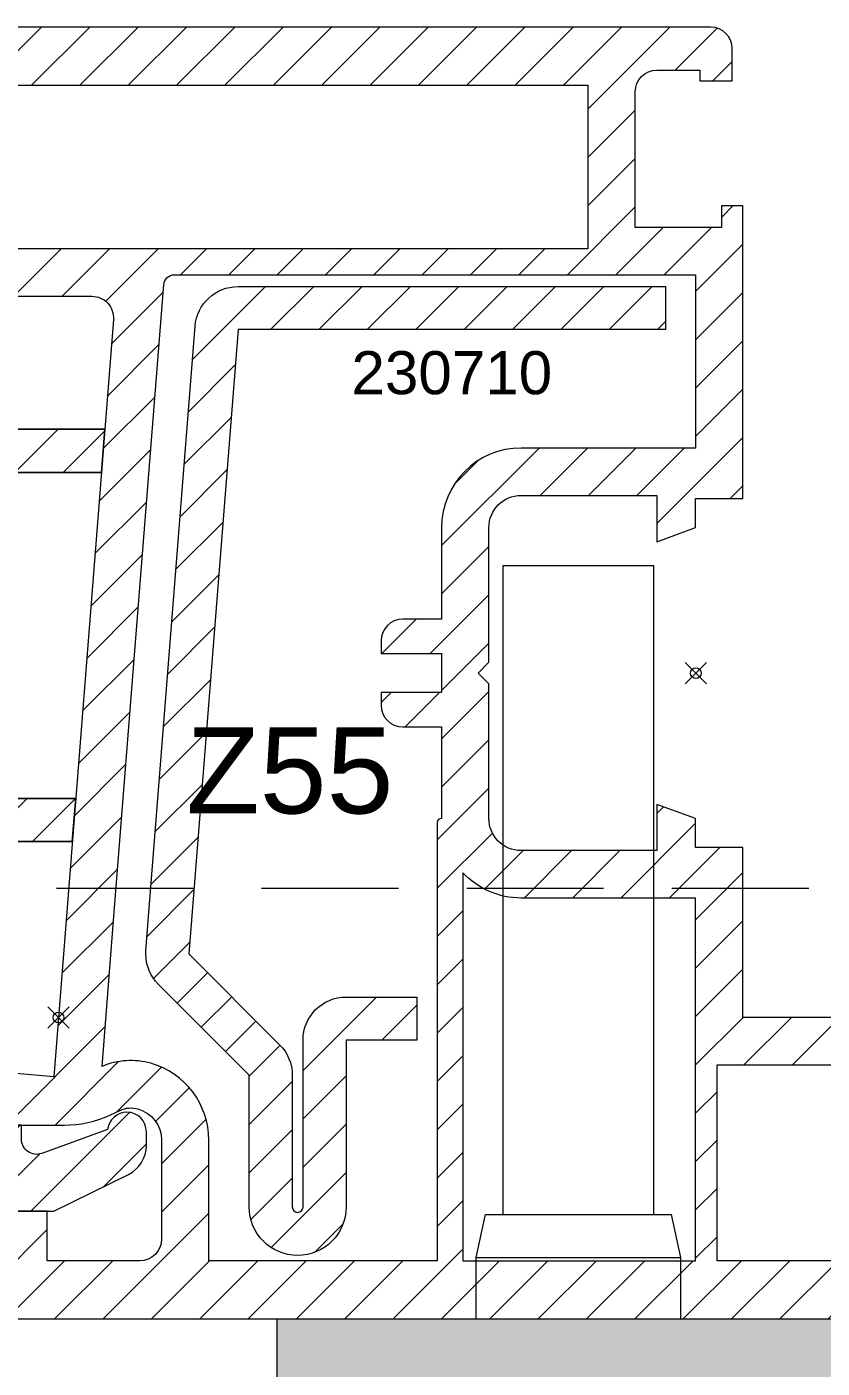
# Model space of a CAD drawing. Header units: millimetres. Extents: x -20000 to 230000, y -17405 to 25402.
# Drawn here: x 75277.7 to 75314.7, y -5974.4 to -5912.1 of the extents above; entities that cross this region are included whole.
import ezdxf

# ---------------------------------------------------------------- set-up
doc = ezdxf.new("R2010")
doc.units = ezdxf.units.MM
doc.header["$PDMODE"] = 35
doc.header["$PDSIZE"] = 0.5
doc.linetypes.add('CACHE', pattern=[9.524999999999999, 6.35, -3.175])
doc.layers.get('0').update_dxf_attribs({"lineweight": 13})
doc.layers.get('Defpoints').update_dxf_attribs({"true_color": 0xc2a584})
doc.layers.add('0 - Invisible', color=43, linetype='Continuous', lineweight=0, plot=False)
for name, color, linetype, lineweight in [('1 - Acier', 160, 'Continuous', 13), ('1 - INTERROMPU', 253, 'CACHE', 13), ('1 - Joint', 7, 'Continuous', 13), ('1 - PVC', 7, 'Continuous', 13)]:
    doc.layers.add(name, color=color, linetype=linetype, lineweight=lineweight)
doc.layers.add('1 - Cache', color=7, linetype='Continuous', lineweight=0, true_color=0xffffff)
doc.styles.get("Standard").update_dxf_attribs({"font": 'ARIALUNI.TTF'})
doc.styles.add('Texte Poralu', font='tahomabd.ttf')
doc.dimstyles.new('30 - 1000', dxfattribs={"dimtxt": 10, "dimasz": 10, "dimexe": 5, "dimexo": 2.5, "dimgap": 5, "dimtad": 1, "dimdec": 1, "dimtxsty": 'Texte Poralu', "dimcen": 5, "dimazin": 0, "dimtfac": 1, "dimtdec": 1, "dimtmove": 0, "dimatfit": 3, "dimfxl": 1, "dimarcsym": 0})
pattern_1 = [(45, (-2912.384163688289, -784.688370395525), (-0.561266007566822, 0.5612660075668221), []), (135, (-2912.384163688289, -784.688370395525), (-0.5612660075668221, -0.561266007566822), [])]

# ---------------------------------------------------------------- blocks, each defined once
blk = doc.blocks.new('Rehau - Support calle de vitrage')
at = {"layer": '1 - PVC'}
h = blk.add_hatch(dxfattribs=at)
h.set_pattern_fill('ANSI31', color=256, scale=0.5, angle=180, style=0)
h.set_pattern_definition([(225, (-99742.68553585748, -319414.7135029583), (1.122532015133644, -1.122532015133644), [])])
h.paths.add_polyline_path([(7.570718391056289, 4.053241334130234), (7.570718391056289, 0.5969900599761786), (9.570718391056289, 0.7547003403619783), (9.570718391056289, 4.053241334130234), (11.58560638480412, 4.053241334130234), (11.58560638480412, 6.053241334130234), (-11.58560638480412, 6.053241334130234), (-11.58560638480412, 4.053241334130234), (-9.570718391056289, 4.053241334130234), (-9.570718391056289, -0.7547003404738462), (-7.570718391056289, -0.5969900600880464), (-7.570718391056289, 4.053241334130234)])
for p, q in [((-11.58560638480412, 4.053241334130234), (-11.58560638480412, 6.053241334130234)), ((-11.58560638480412, 6.053241334130234), (11.58560638480412, 6.053241334130234)), ((11.58560638480412, 6.053241334130234), (11.58560638480412, 4.053241334130234)), ((-9.570718391056289, 4.053241334130234), (-11.58560638480412, 4.053241334130234)), ((-9.570718391056289, -0.7547003404738462), (-9.570718391056289, 4.053241334130234)), ((7.570718391056289, 4.053241334130234), (-7.570718391056289, 4.053241334130234)), ((-7.570718391056289, 4.053241334130234), (-7.570718391056289, -0.5969900600880464)), ((7.570718391056289, 0.5969900599761786), (7.570718391056289, 4.053241334130234)), ((11.58560638480412, 4.053241334130234), (9.570718391056289, 4.053241334130234)), ((9.570718391056289, 4.053241334130234), (9.570718391056289, 0.7547003403619783)), ((9.570718391056289, 0.7547003403619783), (7.570718391056289, 0.5969900599761786)), ((-7.570718391056289, -0.5969900600880464), (-9.570718391056289, -0.7547003404738462))]:
    blk.add_line(p, q, dxfattribs=at)
blk.add_lwpolyline([(-11.58560638480412, 6.053241334130234), (-11.58560638480412, 4.053241334130234), (-9.570718391056289, 4.053241334130234), (-9.570718391056289, -0.7547003404738462), (-7.570718391056289, -0.5969900600880464), (-7.570718391056289, 4.053241334130234), (7.570718391056289, 4.053241334130234), (7.570718391056289, 0.5969900599761786), (9.570718391056289, 0.7547003403619783), (9.570718391056289, 4.053241334130234), (11.58560638480412, 4.053241334130234), (11.58560638480412, 6.053241334130234)], close=True, dxfattribs=at)
blk = doc.blocks.new('Rehau - Doucine 16.5x18')
at = {"layer": '1 - Joint', "linetype": 'ByBlock'}
h = blk.add_hatch(dxfattribs=at)
h.set_pattern_fill('ANSI37', color=256, scale=0.25, style=0)
h.set_pattern_definition(pattern_1)
h.paths.add_polyline_path([(-8.50000000000091, 15.5), (-8.50000000000091, 18), (-12.97440279778539, 19.47977011835519, 0.08001909372935286), (-13.10000000000036, 19.5, 0.4142135623730951), (-13.50000000000091, 19.09999999999991, 0.2487699381560555), (-13.32437368451883, 18.76885584755973)])
h = blk.add_hatch(dxfattribs=at)
h.set_pattern_fill('ANSI37', color=256, scale=0.25, style=0)
h.set_pattern_definition(pattern_1)
h.paths.add_polyline_path([(-8.50000000000091, 9.5), (-8.50000000000091, 11), (-12.01064041157342, 13.85695043761029, 0.6317989102153458), (-12.50000000000045, 13.62426406871191, 0.1989123673792611), (-12.41213203435655, 13.41213203435609)])
at = {"layer": '1 - PVC', "linetype": 'ByBlock'}
h = blk.add_hatch(dxfattribs=at)
h.set_pattern_fill('ANSI31', color=256, scale=0.5, style=0)
h.set_pattern_definition([(45, (-2912.384163688289, -784.688370395525), (-1.122532015133644, 1.122532015133644), [])])
h.paths.add_polyline_path([(-3.000000000000455, 7, -0.4142135623732283), (-2.5, 6.5), (-2.499999999999545, 0), (0, 0), (-4.547473508864641e-13, -1.500000000000114), (0.6561773323446687, -1.5, -0.5205670505521569), (1.313962166894271, -2.439414100327667), (0.1999999999989086, -5.5, 0.3811307581006518), (-0.6000000000003638, -6.397056274847273, 0.4142135623735745), (0.3029437251507261, -7.300000000000068), (0.9421511476994056, -7.300000000000068, 0.2852788825171162), (2.286756852013241, -6.464857503474832), (3.999999999999091, -2.999999999999773), (3.999999999999091, 0.3499546541038399), (8, 1.13686837721616e-13), (7.999999999999545, 5, 0.3799006046681088), (3.591390912251427, 9.964902495408069, -0.2727363566404614), (-2.87014754928623, 14.88797941848509, 0.3048489699458664), (-7.5, 18), (-8.50000000000091, 18), (-8.50000000000091, 15.5), (-8.50000000000091, 11), (-8.50000000000091, 9.5), (-8.50000000000091, 9, 0.4142135623729952), (-6.499999999999545, 7)])
h.paths.add_polyline_path([(-6.700000000000273, 8.800000000000068), (-6.700000000000273, 16.09838667696624, -0.2370242116949347), (-4.536894431543715, 14.20830682783026, 0.1067883269849329), (-2.200000000000273, 10.79224976384876), (-2.200000000000273, 8.800000000000182)], flags=16)
h.paths.add_polyline_path([(-0.7000000000002728, 9.625789604116108, 0.1117876743847759), (3.378490183840768, 8.177537597061132, -0.3799006046680456), (6.199999999999818, 5), (6.199999999999818, 1.800000000000182), (-0.7000000000002728, 1.800000000000296), (-0.7000000000007276, 4, 1), (-0.7000000000007276, 4.999999999999545)], flags=16)
at = {"layer": '1 - Joint', "linetype": 'ByBlock'}
for points in [[(-8.50000000000091, 18), (-12.97440279778539, 19.47977011835519, 0.08001909372935286), (-13.10000000000036, 19.5, 0.414213562373095), (-13.50000000000091, 19.09999999999991, 0.2487699381560556), (-13.32437368451883, 18.76885584755973), (-8.50000000000091, 15.5)], [(-8.50000000000091, 11), (-12.01064041157315, 13.85695043761007, 0.1724541519307298), (-12.20000000000027, 13.92426406871164, 0.414213562373095), (-12.50000000000045, 13.62426406871191, 0.1989123673792611), (-12.41213203435655, 13.41213203435609), (-8.50000000000091, 9.5)]]:
    blk.add_lwpolyline(points, format="xyb", dxfattribs=at)
at = {"layer": '1 - PVC', "linetype": 'ByBlock'}
for points in [[(0.3029437251516356, -7.29999999999859, -0.414213562373095), (-0.6000000000003638, -6.397056274847273, -0.3811307581005232), (0.1999999999989086, -5.5), (1.313962166894271, -2.439414100327667, 0.5205670505517884), (0.6561773323446687, -1.5), (0, -1.5), (0, 0), (-2.5, 0), (-2.500000000000455, 6.5, 0.414213562373095), (-3.000000000000455, 7), (-6.499999999999545, 6.999999999998863, -0.414213562373095), (-8.50000000000091, 9), (-8.50000000000091, 9.5), (-8.50000000000091, 11), (-8.50000000000091, 15.5), (-8.50000000000091, 18), (-7.5, 18.00000000000034, -0.3048489699458998), (-2.87014754928623, 14.88797941848509, 0.2727363566404615), (3.591390912251882, 9.964902495407728, -0.3799006046680661), (7.999999999999545, 5), (7.999999999999545, 0), (3.999999999999091, 0.3499546541038399), (3.999999999999091, -3), (2.286756852014605, -6.464857503475287, -0.2852788825170653), (0.9421511476994056, -7.300000000000068)], [(-2.200000000001637, 10.79224976385001, -0.106788326984897), (-4.536894431543715, 14.20830682783026, 0.2370242116948932), (-6.700000000000273, 16.09838667696624), (-6.700000000000273, 8.800000000000182), (-2.200000000000273, 8.800000000000182)], [(3.378490183841222, 8.17753759706136, -0.3799006046680661), (6.199999999999818, 5), (6.199999999999818, 1.800000000000182), (-0.7000000000007276, 1.800000000000182), (-0.7000000000007276, 4, 0.9999999999999999), (-0.7000000000007276, 4.999999999999545), (-0.6999999999998181, 9.62578960411588, 0.1117876743847635)]]:
    blk.add_lwpolyline(points, format="xyb", close=True, dxfattribs=at)
blk = doc.blocks.new('*U413')
at = {"layer": '0 - Invisible'}
blk.add_point((-5.000000000000512, 520.2174589245232), dxfattribs=at)
at = {"xscale": -1, "rotation": 180}
for name, p in [('Rehau - Doucine 16.5x18', (-5.194732297750255e-13, 517.0000481360183)), ('Rehau - Support calle de vitrage', (-22.75000000000143, 521.614414220662))]:
    blk.add_blockref(name, p, dxfattribs=at)
blk = doc.blocks.new('Rehau - Renfort 230710')
at = {"layer": '1 - Acier'}
h = blk.add_hatch(dxfattribs=at)
h.set_pattern_fill('ANSI31', color=256, scale=0.5, style=0)
h.set_pattern_definition([(45, (0, 0), (-1.122532015133644, 1.122532015133644), [])])
h.paths.add_polyline_path([(13.32000033283475, -0.957883839131682), (17.53421389520918, -5.172097401504288, 0.198912367379658), (18.94842745758251, -5.757883839131409), (25.07000033283657, -5.757883839131409, -0.4142135623730951), (25.32000033283657, -6.007883839131409, -0.4142135623730951), (25.07000033283657, -6.257883839131409), (17.32000033283657, -6.257883839131409, 0.4142135623730951), (15.32000033283657, -8.25788383913141), (15.32000033283657, -11.54213030334813), (17.32000033283657, -11.54213030334813), (17.32000033283657, -8.25788383913141), (25.07000033283657, -8.25788383913141, 0.4142135623730951), (27.32000033283657, -6.007883839131409, 0.4142135623730951), (25.07000033283657, -3.757883839131409), (18.94842745758251, -3.75788383913141), (14.73421389520809, 0.4563297232411969, 0.198912367379658), (13.32000033283475, 1.042116160868318, 0.0196374777712513), (13.16308214138007, 1.035950828335444), (-15.83691785862175, -1.246398669579321, 0.3913924554629739), (-17.67999966716525, -3.240233337045083), (-17.67999966716525, -23.09155236980678), (-15.67999966716525, -23.09155236980678), (-15.67999966716525, -3.240233337045083)])
blk.add_lwpolyline([(13.16308214138007, 1.035950828335444), (-15.83691785862175, -1.246398669579321, 0.391392455462974), (-17.67999966716525, -3.240233337045083), (-17.67999966716525, -23.09155236980678), (-15.67999966716525, -23.09155236980678), (-15.67999966716525, -3.240233337045083), (13.32000033283475, -0.9578838391316822), (17.53421389520918, -5.172097401504288, 0.198912367379658), (18.94842745758251, -5.757883839131409), (25.07000033283657, -5.757883839131409, -0.414213562373095), (25.32000033283657, -6.007883839131409, -0.414213562373095), (25.07000033283657, -6.257883839131409), (17.32000033283657, -6.257883839131409, 0.414213562373095), (15.32000033283657, -8.25788383913141), (15.32000033283657, -11.54213030334813), (17.32000033283657, -11.54213030334813), (17.32000033283657, -8.25788383913141), (25.07000033283657, -8.25788383913141, 0.414213562373095), (27.32000033283657, -6.007883839131409, 0.414213562373095), (25.07000033283657, -3.757883839131409), (18.94842745758251, -3.757883839131409), (14.73421389520809, 0.4563297232411969, 0.198912367379658), (13.32000033283475, 1.042116160868318, 0.0196374777712513)], format="xyb", close=True, dxfattribs=at)
blk = doc.blocks.new('Rehau - Gamme Performance - Z55')
at = {"layer": '1 - PVC'}
h = blk.add_hatch(dxfattribs=at)
h.set_pattern_fill('ANSI31', color=256, scale=0.5, angle=90, style=0)
h.set_pattern_definition([(225, (0, 0), (-1.122532015133644, 1.122532015133644), [])])
edge = h.paths.add_edge_path(flags=16)
edge.add_line((-65.87251832466427, 51.19881142177838), (-65.47091301459295, 49.70000000000073))
edge.add_line((-65.47091301459295, 49.70000000000073), (-56, 49.70000000000073))
edge.add_line((-56, 49.70000000000073), (-56, 57.29999999999927))
edge.add_line((-56, 57.29999999999927), (-69.57885222706682, 57.29999999999928))
edge.add_line((-69.57885222706682, 57.29999999999928), (-70.677443916029, 53.19999999999892))
edge.add_line((-70.677443916029, 53.19999999999892), (-68.48051805564319, 53.19999999999892))
edge.add_arc((-68.48051805564319, 50.50000000000004), 2.69999999999888, 15.000000000040075, 90, ccw=False)
h.paths.add_polyline_path([(-27.20000000352593, 57.30000000000109), (-27.20000000352593, 49.70000000000073), (-55, 49.70000000000073), (-55, 57.30000000000109)], flags=16)
edge = h.paths.add_edge_path()
edge.add_line((-52.29999999999563, 5.000000000000004), (-54.5, 5.000000000000004))
edge.add_arc((-54.5, 4.500000000000004), 0.5, 90, 180)
edge.add_line((-55, 4.500000000000004), (-55, 1.000000000000004))
edge.add_arc((-54, 1.000000000000003), 1, 180, 270)
edge.add_line((-54, 3.306546357697854e-15), (-2, 1.224646799147351e-16))
edge.add_arc((-2, 2), 2, 270, 360)
edge.add_line((1.224646799147353e-16, 2), (8.572527594031472e-16, 14))
edge.add_line((8.572527594031472e-16, 14), (-3.005255888325336, 14))
edge.add_arc((-3.005255888324402, 13.80000000000172), 0.1999999999982798, 90.00000000026766, 165.00000000006)
edge.add_line((-3.198441053580608, 13.85176380902158), (-3.493185165250906, 12.75176380902121))
edge.add_arc((-3.299999999994521, 12.69999999999905), 0.1999999999990494, 164.9999999994347, 269.9999999996813)
edge.add_line((-3.299999999995634, 12.5), (-2.299999999995634, 12.5))
edge.add_arc((-2.299999999998362, 12.20000000000164), 0.2999999999983629, -5.210836206970271e-10, 89.99999999947892, ccw=False)
edge.add_line((-1.999999999999999, 12.19999999999891), (-1.999999999999999, 9.5))
edge.add_arc((-2.499999999999502, 9.499999999999503), 0.4999999999995028, -90.00000000005701, 5.701394911739044e-11, ccw=False)
edge.add_line((-2.5, 9), (-6.519481944349536, 9))
edge.add_arc((-6.519481944348197, 9.499999999998188), 0.4999999999981881, 194.9999999998352, 269.99999999984664, ccw=False)
edge.add_line((-7.002444857491354, 9.370590477448786), (-7.739777747883635, 12.12235428646818))
edge.add_arc((-7.449999999996928, 12.19999999999979), 0.3000000000002084, 90.0000000000307, 195.0000000001583, ccw=False)
edge.add_line((-7.449999999997089, 12.5), (-6.699999999997089, 12.5))
edge.add_arc((-6.699999999998201, 12.69999999999905), 0.1999999999990489, 270.0000000003186, 375.0000000005654)
edge.add_line((-6.506814834741816, 12.75176380902121), (-6.801558946412114, 13.85176380902158))
edge.add_arc((-6.994744111668309, 13.80000000000173), 0.1999999999982653, 14.99999999993691, 89.99999999973564)
edge.add_line((-6.994744111667386, 14), (-20.00000000352884, 14))
edge.add_line((-20.00000000352884, 14), (-20.00000000352884, 21.89999999999964))
edge.add_line((-20.00000000352884, 21.89999999999964), (-22.20000000352593, 21.89999999999964))
edge.add_line((-22.20000000352593, 21.89999999999964), (-22.20000000352593, 23.24485357832054))
edge.add_line((-22.20000000352593, 23.24485357832054), (-24.00000000352884, 23.89999999999964))
edge.add_line((-24.00000000352884, 23.89999999999964), (-24.00000000352884, 21.75))
edge.add_line((-24.00000000352884, 21.75), (-30.30000000352447, 21.75))
edge.add_arc((-30.30000000352447, 23.25), 1.5, 180, 270, ccw=False)
edge.add_line((-31.80000000352447, 23.25), (-31.80000000352447, 29.5))
edge.add_line((-31.80000000352447, 29.5), (-32.30000000352447, 30))
edge.add_line((-32.30000000352447, 30), (-31.80000000352447, 30.5))
edge.add_line((-31.80000000352447, 30.5), (-31.80000000352447, 36.75))
edge.add_arc((-30.30000000352447, 36.75), 1.5, 90, 180, ccw=False)
edge.add_line((-30.30000000352447, 38.25), (-24.00000000352884, 38.25))
edge.add_line((-24.00000000352884, 38.25), (-24.00000000352884, 36.10000000000036))
edge.add_line((-24.00000000352884, 36.10000000000036), (-22.20000000352593, 36.75514642167946))
edge.add_line((-22.20000000352593, 36.75514642167946), (-22.20000000352593, 38.10000000000036))
edge.add_line((-22.20000000352593, 38.10000000000036), (-20.00000000352884, 38.10000000000036))
edge.add_line((-20.00000000352884, 38.10000000000036), (-20.00000000352884, 51.70000000000073))
edge.add_line((-20.00000000352884, 51.70000000000073), (-21.00000000352884, 51.70000000000073))
edge.add_line((-21.00000000352884, 51.70000000000073), (-21.00000000352884, 50.70000000000073))
edge.add_line((-21.00000000352884, 50.70000000000073), (-25.00000000352884, 50.70000000000073))
edge.add_line((-25.00000000352884, 50.70000000000073), (-25.00000000352884, 57))
edge.add_arc((-24.00000000352884, 57), 1, 90, 180, ccw=False)
edge.add_line((-24.00000000352884, 58), (-22.00000000352884, 58))
edge.add_line((-22.00000000352884, 58), (-22.00000000352884, 57.5))
edge.add_line((-22.00000000352884, 57.5), (-20.50000000352884, 57.5))
edge.add_line((-20.50000000352884, 57.5), (-20.50000000352884, 59))
edge.add_arc((-21.50000000352884, 59), 1, 0, 90)
edge.add_line((-21.50000000352884, 60), (-30.00000000352884, 60))
edge.add_line((-30.00000000352884, 60), (-70.11598111865169, 60.00000000000001))
edge.add_arc((-70.1159811186501, 58.00000000000266), 1.999999999997343, 90.00000000004562, 165.0000000000639)
edge.add_line((-72.04783277122624, 58.51763809020486), (-75, 47.50000000000001))
edge.add_line((-75, 47.50000000000001), (-75, 46.00000000000001))
edge.add_line((-75, 46.00000000000001), (-71.99474411166739, 46.00000000000001))
edge.add_arc((-71.99474411166878, 46.19999999999825), 0.1999999999982407, 270.000000000399, 345.0000000006081)
edge.add_line((-71.80155894641211, 46.14823619098025), (-71.50681483474182, 47.24823619098243))
edge.add_arc((-71.69999999999817, 47.30000000000173), 0.1999999999982765, 345.0000000002252, 449.9999999996906)
edge.add_line((-71.69999999999709, 47.50000000000001), (-72.44999999999709, 47.50000000000001))
edge.add_arc((-72.44999999999695, 47.8000000000002), 0.3000000000001961, 164.9999999998384, 269.9999999999729, ccw=False)
edge.add_line((-72.73977774788364, 47.87764571353183), (-72.00244485749863, 50.62940952255122))
edge.add_arc((-71.5194819443508, 50.49999999999819), 0.5000000000036422, 89.9999999998551, 164.9999999999016, ccw=False)
edge.add_line((-71.51948194434954, 51.00000000000183), (-68.48051805564319, 51.00000000000001))
edge.add_arc((-68.48051805564357, 50.50000000000242), 0.4999999999975842, 14.99999999999801, 89.99999999995612, ccw=False)
edge.add_line((-67.99755514250137, 50.62940952255304), (-67.26022225210909, 47.87764571353183))
edge.add_arc((-67.5499999999955, 47.8), 0.2999999999999861, -90.00000000002439, 15.000000000212992, ccw=False)
edge.add_line((-67.54999999999563, 47.50000000000001), (-68.29999999999563, 47.50000000000001))
edge.add_arc((-68.2999999999979, 47.29999999999871), 0.200000000001296, 89.9999999993527, 194.9999999986473)
edge.add_line((-68.49318516525818, 47.24823619098243), (-68.19844105358061, 46.14823619098025))
edge.add_arc((-68.00525588832438, 46.19999999999768), 0.1999999999976693, 194.9999999992672, 269.9999999997273)
edge.add_line((-68.00525588832534, 46.00000000000001), (-65.5, 46.00000000000001))
edge.add_line((-65.5, 46.00000000000001), (-65.5, 47.50000000000001))
edge.add_line((-65.5, 47.50000000000001), (-50.22787593817338, 47.5))
edge.add_arc((-50.22787593817412, 46.50000000000196), 0.9999999999980389, -4.500000000040188, 89.99999999995771, ccw=False)
edge.add_line((-49.230958604443, 46.42154090427357), (-52, 11.23753400942223))
edge.add_line((-52, 11.23753400942224), (-55, 11.5))
edge.add_line((-55, 11.5), (-55, 9.000000000000004))
edge.add_line((-55, 9.000000000000004), (-51.50847331320983, 9.000000000000004))
edge.add_arc((-51.5084733132132, 14.00000000000103), 5.000000000001023, 270.0000000000385, 295.0000000000382)
edge.add_line((-49.39538200450625, 9.46846106481826), (-48.92550278250565, 9.687569344445368))
edge.add_arc((-48.41836086841914, 8.600000000007077), 1.199999999993857, 74.20892022657262, 115.0000000000137, ccw=False)
edge.add_arc((-48.5, 8.311321888265972), 1.499999999999998, 1.34718902700115e-11, 74.20892022657029, ccw=False)
edge.add_line((-47, 8.311321888266324), (-47, 3.70000000000073))
edge.add_arc((-48, 3.70000000000073), 1, -90, 0, ccw=False)
edge.add_line((-48, 2.700000000000731), (-52.29999999999563, 2.700000000000731))
edge.add_line((-52.29999999999563, 2.700000000000731), (-52.29999999999563, 5.000000000000004))
edge = h.paths.add_edge_path(flags=16)
edge.add_arc((-35.80000000352447, 28.5), 1, 180, 270)
edge.add_line((-35.80000000352447, 27.5), (-34.00000000352884, 27.5))
edge.add_line((-34.00000000352884, 27.5), (-34.00000000352884, 23.25))
edge.add_arc((-34.00000000352702, 23.05000000000109), 0.1999999999989086, 90.0000000005211, 180.0000000005211)
edge.add_line((-34.20000000352593, 23.04999999999928), (-34.20000000352593, 2.699999999998912))
edge.add_line((-34.20000000352593, 2.699999999998911), (-44.79999999999563, 2.699999999998911))
edge.add_line((-44.79999999999563, 2.699999999998911), (-44.79999999999563, 4.199999999998911))
edge.add_line((-44.79999999999563, 4.199999999998911), (-44.79999999999563, 5.800000000001094))
edge.add_line((-44.79999999999563, 5.800000000001094), (-44.79999999999563, 8.311321888266324))
edge.add_arc((-48.49999999999427, 8.311321888267054), 3.699999999998631, 359.9999999999887, 434.2089202265474)
edge.add_arc((-48.41836086841614, 8.599999999998895), 3.400000000002142, 74.20892022654432, 113.1443181339283)
edge.add_line((-49.75472569586418, 11.72636035158576), (-49.17440767002699, 19.10000000000037))
edge.add_line((-49.17440767002699, 19.10000000000037), (-46.89684091042, 48.03922954786503))
edge.add_arc((-46.39838224355474, 48.00000000000131), 0.4999999999986852, 90.00000000000807, 175.5000000000115, ccw=False)
edge.add_line((-46.39838224355481, 48.5), (-31.90000000353029, 48.5))
edge.add_line((-31.90000000353029, 48.5), (-22.20000000352593, 48.5))
edge.add_line((-22.20000000352593, 48.5), (-22.20000000352593, 40.44999999999891))
edge.add_line((-22.20000000352593, 40.44999999999891), (-30.30000000352447, 40.44999999999891))
edge.add_arc((-30.30000000352732, 36.74999999999739), 3.700000000001523, 89.99999999995588, 179.9999999999595)
edge.add_line((-34.00000000352884, 36.75), (-34.00000000352884, 32.5))
edge.add_line((-34.00000000352884, 32.5), (-35.80000000352447, 32.5))
edge.add_arc((-35.80000000352447, 31.5), 1, 90, 179.9999999999998)
edge.add_line((-36.80000000352447, 31.5), (-36.80000000352447, 30.89999999999964))
edge.add_line((-36.80000000352447, 30.89999999999964), (-34.00000000352884, 30.89999999999964))
edge.add_line((-34.00000000352884, 30.89999999999964), (-34.00000000352884, 29.10000000000037))
edge.add_line((-34.00000000352884, 29.10000000000037), (-36.80000000352447, 29.10000000000037))
edge.add_line((-36.80000000352447, 29.10000000000037), (-36.80000000352447, 28.5))
edge = h.paths.add_edge_path(flags=16)
edge.add_line((-22.20000000352593, 2.69999999999891), (-22.20000000352593, 19.54999999999927))
edge.add_line((-22.20000000352593, 19.54999999999927), (-30.30000000352447, 19.54999999999928))
edge.add_arc((-30.30000000352655, 23.2500000000047), 3.700000000005421, 223.1362588713335, 270.0000000000321, ccw=False)
edge.add_line((-33.00000000352884, 20.72017787186451), (-33.00000000352884, 2.699999999998912))
edge.add_line((-33.00000000352884, 2.699999999998911), (-22.20000000352593, 2.69999999999891))
h.paths.add_polyline_path([(-13, 11.79999999999927), (-13, 2.699999999998909), (-21.20000000352593, 2.69999999999891), (-21.20000000352593, 11.79999999999927)], flags=16)
edge = h.paths.add_edge_path(flags=16)
edge.add_arc((-6.519481944347775, 9.499999999998549), 2.699999999999276, 194.9999999999267, 269.99999999996265, ccw=False)
edge.add_line((-9.127481675328454, 8.801188578225265), (-9.931010774045717, 11.79999999999927))
edge.add_line((-9.931010774045717, 11.79999999999927), (-12, 11.79999999999927))
edge.add_line((-12, 11.79999999999927), (-12, 2.699999999998909))
edge.add_line((-12, 2.699999999998909), (-2.69999999999709, 2.699999999998909))
edge.add_line((-2.69999999999709, 2.699999999998909), (-2.699999999997089, 6.799999999999272))
edge.add_line((-2.699999999997089, 6.799999999999272), (-6.519481944349536, 6.799999999999272))
at = {"layer": '0 - Invisible'}
for p in [(-22.19000000000232, 29.99500000000262), (-51.78258921149632, 14)]:
    blk.add_point(p, dxfattribs=at)
at = {"layer": '1 - PVC', "linetype": 'ByBlock', "flags": 128}
for points in [[(-54, 3.306546357697854e-15), (-2, 1.224646799147353e-16, 0.414213562373095)], [(-6.994744111667386, 14), (-20.00000000352884, 14), (-20.00000000352884, 21.89999999999964), (-22.20000000352593, 21.89999999999964), (-22.20000000352593, 23.24485357832054), (-24.00000000352884, 23.89999999999964), (-24.00000000352884, 21.75), (-30.30000000352447, 21.75, -0.414213562373095), (-31.80000000352447, 23.25), (-31.80000000352447, 29.5), (-32.30000000352447, 30), (-31.80000000352447, 30.5), (-31.80000000352447, 36.75, -0.414213562373095), (-30.30000000352447, 38.25), (-24.00000000352884, 38.25), (-24.00000000352884, 36.10000000000036), (-22.20000000352593, 36.75514642167946), (-22.20000000352593, 38.10000000000036), (-20.00000000352884, 38.10000000000036), (-20.00000000352884, 51.70000000000073), (-21.00000000352884, 51.70000000000073), (-21.00000000352884, 50.70000000000073), (-25.00000000352884, 50.70000000000073), (-25.00000000352884, 57, -0.414213562373095), (-24.00000000352884, 58), (-22.00000000352884, 58), (-22.00000000352884, 57.5), (-20.50000000352884, 57.5), (-20.50000000352884, 59, 0.414213562373095), (-21.50000000352884, 60), (-30.00000000352884, 60), (-70.11598111865169, 60.00000000000001, 0.3394542588634644)], [(-65.5, 47.50000000000001), (-50.22787593817338, 47.5, -0.437408972678621), (-49.230958604443, 46.42154090427357), (-52, 11.23753400942224), (-55, 11.5)], [(-55, 9.000000000000004), (-51.50847331320983, 9.000000000000004, 0.10951781168324), (-49.39538200450625, 9.46846106481826), (-48.92550278250565, 9.687569344445368, -0.1798882176655075), (-48.0918043421043, 9.754712446941998, -0.3356092712833857), (-47, 8.311321888266324), (-47, 3.70000000000073, -0.414213562373095), (-48, 2.700000000000731), (-52.29999999999563, 2.700000000000731), (-52.29999999999563, 5.000000000000004), (-54.5, 5.000000000000004, 0.414213562373095)]]:
    blk.add_lwpolyline(points, format="xyb", dxfattribs=at)
at = {"layer": '1 - PVC', "linetype": 'ByBlock'}
for points in [[(-27.20000000352593, 57.30000000000109), (-27.20000000352593, 49.70000000000073), (-55, 49.70000000000073), (-55, 57.30000000000109)], [(-13, 11.79999999999927), (-13, 2.699999999998909), (-21.20000000352593, 2.69999999999891), (-21.20000000352593, 11.79999999999927)]]:
    blk.add_lwpolyline(points, close=True, dxfattribs=at)
at = {"layer": '1 - PVC', "linetype": 'ByBlock', "flags": 128}
for points in [[(-36.80000000352447, 28.5, 0.414213562373095), (-35.80000000352447, 27.5), (-34.00000000352884, 27.5), (-34.00000000352884, 23.25, 0.414213562373095), (-34.20000000352593, 23.04999999999928), (-34.20000000352593, 2.699999999998911), (-44.79999999999563, 2.699999999998911), (-44.79999999999563, 4.199999999998911), (-44.79999999999563, 5.800000000001094), (-44.79999999999563, 8.311321888266324, 0.335609271283394), (-47.49311737718381, 11.87168526633286, 0.1715412382788157), (-49.75472569586418, 11.72636035158576), (-49.17440767002699, 19.10000000000037), (-46.89684091042, 48.03922954786503, -0.3913924554631052), (-46.39838224355481, 48.5), (-31.90000000353029, 48.5), (-22.20000000352593, 48.5), (-22.20000000352593, 40.44999999999891), (-30.30000000352447, 40.44999999999891, 0.4142135623731134), (-34.00000000352884, 36.75), (-34.00000000352884, 32.5), (-35.80000000352447, 32.5, 0.414213562373095), (-36.80000000352447, 31.5), (-36.80000000352447, 30.89999999999964), (-34.00000000352884, 30.89999999999964), (-34.00000000352884, 29.10000000000037), (-36.80000000352447, 29.10000000000037)], [(-22.20000000352593, 2.69999999999891), (-22.20000000352593, 19.54999999999927), (-30.30000000352447, 19.54999999999928, -0.2073801119521994), (-33.00000000352884, 20.72017787186451), (-33.00000000352884, 2.699999999998911)]]:
    blk.add_lwpolyline(points, format="xyb", close=True, dxfattribs=at)
blk = doc.blocks.new('*U412')
blk.add_blockref('Rehau - Gamme Performance - Z55', (619.0000481360182, -17.00000000000728))
at = {"xscale": -1, "rotation": 89.99999999999937}
blk.add_blockref('Rehau - Renfort 230710', (572.3150482836356, 13.27000033282876), dxfattribs=at)
for s, insert, char_height, attachment_point in [('230710', (585.4809411370667, 27.94999999999373), 2, 2), ('Z55', (577.9602948490939, 8.449999999990297), 4, 5)]:
    blk.add_mtext(s, dxfattribs=dict(insert=insert, char_height=char_height, attachment_point=attachment_point))
blk = doc.blocks.new('*U146')
at = {"layer": '1 - Cache', "linetype": 'ByBlock'}
h = blk.add_hatch(color=256, dxfattribs=at)
h.paths.add_polyline_path([(32.13999999998487, -28.99880588942324, 0.4142135623730951), (33.63999999998487, -27.49880588942324), (33.63999999998487, -25.99880588942324), (5.639999999984866, -25.99880588942324), (5.639999999984866, -27.49880588942324, 0.4142135623730951), (7.139999999984866, -28.99880588942324)])
h.paths.add_polyline_path([(24.13999999998487, -25.99880588942324), (22.87032121280208, -22.9544301427959, 0.6664264009324953), (16.4096788733732, -22.95443005641573), (15.13999999998486, -25.99880588942323)], flags=16)
h.paths.add_polyline_path([(5.639999999984866, -16.99880588942324), (5.639999999984866, -25.99880588942324), (15.13999999998486, -25.99880588942323), (16.4096788733732, -22.95443005641573, -0.6664264009324957), (22.87032121280208, -22.9544301427959), (24.13999999998487, -25.99880588942324), (33.63999999998487, -25.99880588942324), (33.63999999998487, -16.99880588942324)])
at = {"layer": '1 - Acier', "linetype": 'ByBlock'}
for p, q in [((23.13999999998487, 18.00119411057676), (16.13999999998487, 18.00119411057676)), ((16.13999999998487, -12.14781780357589), (16.13999999998487, 18.00119411057676)), ((23.13999999998487, -12.14781780357589), (23.13999999998487, 18.00119411057676))]:
    blk.add_line(p, q, dxfattribs=at)
at = {"layer": '1 - PVC', "linetype": 'ByBlock'}
for p, q in [((14.88999999998487, -14.14781780357589), (15.32081637208466, -12.14781780357589)), ((23.95918362788507, -12.14781780357589), (15.32081637208466, -12.14781780357589)), ((24.38999999998487, -14.14781780357589), (23.95918362788507, -12.14781780357589)), ((14.88999999998487, -16.99880588942324), (14.88999999998487, -14.14781780357589)), ((24.38999999998487, -14.14781780357589), (14.88999999998487, -14.14781780357589)), ((24.38999999998487, -16.99880588942324), (24.38999999998487, -14.14781780357589)), ((33.63999999998487, -16.99880588942324), (5.639999999984866, -16.99880588942324)), ((33.63999999998487, -16.99880588942324), (33.63999999998487, -27.49880588942324))]:
    blk.add_line(p, q, dxfattribs=at)
blk = doc.blocks.new('Rehau - DL98')
at = {"layer": '1 - PVC', "linetype": 'ByBlock'}
h = blk.add_hatch(dxfattribs=at)
h.set_pattern_fill('ANSI31', color=256, scale=0.5, angle=270, style=0)
h.set_pattern_definition([(315, (98, 0), (1.122532015133644, 1.122532015133644), [])])
h.paths.add_polyline_path([(1.879529492071015, 37.82031643489609, 0.3966685553808879), (0, 35.8239480178454), (0, 0), (1.799999999988358, 0, 0.4689688986931894), (3.766506847430719, 2.364487062906846), (2.999999999985448, 6.499999999883585), (3, 14.99999999994179), (38, 15), (39.80000000000291, 15, 0.4689688986932354), (41.76650684743072, 17.36448706290685), (41, 21.5), (41, 22.5, -0.4142135623730951), (41.5, 23), (51.30000000000291, 23), (51.30000000000291, 16, 0.4142135623730951), (51.80000000000291, 15.5), (58.99999999998545, 15.5), (59, 18.20000000001164), (54.00000000001455, 18.20000000001164), (54.00000000001455, 23.20000000006985), (68, 23.20000000001164), (86.00000000001455, 23.20000000001164), (86.00000000001455, 18.20000000001164), (81.00000000001455, 18.20000000001164), (80.99999999998545, 15.5), (89.69999999999709, 15.5, 0.4142135623730951), (90.19999999999709, 16), (90.19999999999709, 20.5), (89.69999999999709, 20.5, -0.4142135623730951), (88.69999999999709, 21.5), (88.69999999999709, 22, -0.4142135623730951), (89.69999999999709, 23), (94.30000000000291, 23, -0.4142135623731307), (95, 22.29999999998836), (95.00000000001455, 21.5), (94.23349315256928, 17.36448706290685, 0.2850017038207022), (95, 15.40000000002328), (95, 15), (97.99999999998545, 15), (98, 25.90000000002328), (98, 66, 0.4142135623730951), (97, 67), (93, 67), (92.99999999998545, 64.29999999998836), (95.30000000000291, 64.29999999998836), (95.30000000000291, 60, -0.4142135623730951), (94.30000000000291, 59), (88.5, 59, -0.4142135623730951), (87.5, 60), (87.5, 60.5, -0.4142135623730951), (88.5, 61.5), (89, 61.5), (89, 67), (86.49999999998545, 67), (86.7624659905996, 64), (68.32562743491144, 62.5489893371705), (67.99999999998545, 62.22336190222995), (67.72188789721986, 62.50147400511196), (51.57845909573371, 61.23095860442845, -0.4374089726612938), (50.5, 62.22787593811518), (50.5, 77.5), (52, 77.5), (52, 80.00525588833261, 0.3394542588165427), (51.85176380905614, 80.19844105356606), (50.75176380902121, 80.49318516528001, 0.493145426031467), (50.5, 80.29999999998836), (50.5, 79.54999999998836, -0.4931454260510824), (50.12235428644635, 79.26022225210909), (47.37059047745424, 79.99755514250137, -0.3394542588633446), (47, 80.48051805567229), (47, 83.51948194432771, -0.3394542588633955), (47.37059047745424, 84.00244485749863), (50.1223542864609, 84.73977774789091, -0.4931454260917456), (50.5, 84.44999999995343), (50.5, 83.70000000001164, 0.4931454260900017), (50.75176380905032, 83.50681483471999), (51.85176380901248, 83.80155894643394, 0.3394542589447556), (52, 83.9947441117256), (52.00000000001455, 87.00000000005821), (50.49999999995634, 87.00000000005821), (39.48236190978787, 84.04783277120441, 0.3394542588633612), (38, 82.11598111863714), (38, 40)])
h.paths.add_polyline_path([(38, 37.29508844472002), (38, 17.70000000001164), (2.30000000000291, 17.70000000001164), (2.30000000000291, 35.14077809988521)], flags=16)
h.paths.add_polyline_path([(40, 37.413897450082, 0.327538221718526), (40.69999999999709, 38.3678366515087), (40.69999999998254, 41), (48.19999999999709, 41), (48.19999999999709, 25.70000000001164), (46.30000000000291, 25.70000000001164), (44, 25.70000000001164), (40, 25.70000000001164)], flags=16)
h.paths.add_polyline_path([(40.70000000001164, 43), (40.69999999999709, 67), (48.20000000001164, 67), (48.20000000001164, 43)], flags=16)
h.paths.add_polyline_path([(50.19999999999709, 57.56843380007194), (50.19999999999709, 57.95192733907606, -0.3913924554663752), (50.66077045215934, 58.45038600597763), (53.69999999999709, 58.68957855878398), (53.83241696543701, 58.70000000001164), (65.5, 59.61825869936729), (65.49999999998545, 56.89999999996508), (67, 56.90000000002328), (67, 59.73631125950487), (69, 59.89371467323508), (69, 56.90000000002328), (70.5, 56.89999999996508), (70.5, 60.01176723343087), (82, 60.91683686187025), (82.00000000001455, 56.89999999996508), (83.50000000001455, 56.90000000002328), (83.5, 61.03488942218246), (84.79999999998836, 61.13720164098777), (84.80000000000291, 60.5), (84.80000000000291, 60, 0.2288714561773755), (86, 57.27236366062425), (86, 25.90000000002328), (50.19999999999709, 25.90000000002328)], flags=16)
h.paths.add_polyline_path([(40.69999999999709, 69.00000000005821), (40.70000000001164, 81.5788522270741), (44.69999999999709, 82.65064899693243), (44.69999999999709, 80.48051805567229, 0.3394542588589886), (46.77530667366227, 77.77592574205482), (48.19999999999709, 77.39418031577952), (48.19999999999709, 69)], flags=16)
h.paths.add_polyline_path([(88.30000000000291, 43), (95.29999999998836, 42.99999999994179), (95.30000000000291, 25.70000000006985), (88.29999999998836, 25.70000000006985)], flags=16)
h.paths.add_polyline_path([(88.30000000001746, 45), (88.30000000000291, 56.29999999998836), (88.69999999999709, 56.29999999998836), (88.69999999999709, 55.5, 0.4142135623730951), (89.69999999999709, 54.5), (90.19999999998254, 54.5), (90.19999999999709, 56.30000000004657), (91.80000000001746, 56.30000000004657), (91.80000000000291, 54.5), (92.30000000000291, 54.5, 0.4142135623730951), (93.30000000000291, 55.5), (93.30000000000291, 56.29999999998836), (95.30000000000291, 56.29999999998836), (95.30000000000291, 45)], flags=16)
h.paths.add_polyline_path([(98.00000000001455, 15.00000000005821), (95, 15.00000000005821), (95, 0, 0.4142135623730951), (98, 3)], flags=17)
blk = doc.blocks.new('*U682')
at = {"xscale": -1, "rotation": 90}
blk.add_blockref('Rehau - DL98', (32.5, -4.999999999999994), dxfattribs=at)
blk = doc.blocks.new('*D797')
at = {"layer": 'Defpoints', "color": 0, "lineweight": -2, "transparency": 16777216}
blk.add_line((75420.00000000012, -3505.668358776827), (75455.99227669589, -3505.668358776827), dxfattribs=at)
at = {"layer": 'Defpoints', "color": 0, "transparency": 16777216}
for p in [(75417.50000000012, -3505.668358776827), (75417.50000000012, -3505.668358776827), (70000, -6205.668358776824)]:
    blk.add_point(p, dxfattribs=at)
at = {"layer": 'Defpoints', "color": 0, "transparency": 16777216, "insert": (75439.246138348, -3495.463523316786), "char_height": 10, "attachment_point": 5, "style": 'Texte Poralu'}
blk.add_mtext('2700', dxfattribs=at)

msp = doc.modelspace()

# ---------------------------------------------------------------- linework, layer by layer
at = {"layer": '1 - INTERROMPU'}
msp.add_line((74659.99982775154, -5952.071593255383), (75374.99987588756, -5952.071593255383), dxfattribs=at)

# ---------------------------------------------------------------- block references
for name, p in [('*U682', (75357.49999553026, -5852.071916476396)), ('*U412', (74711.99997544319, -5955.071593255383))]:
    msp.add_blockref(name, p)
at = {"rotation": 270}
msp.add_blockref('*U413', (74758.99997544319, -5963.071593255383), dxfattribs=at)
at = {"xscale": -1}
msp.add_blockref('*U146', (75323.00002357921, -5955.07159325539), dxfattribs=at)

# ---------------------------------------------------------------- dimensions: what is measured, and where the dimension line sits
at = {"layer": 'Defpoints'}
dim = msp.add_ordinate_dim(feature_location=(75417.50000000012, -3505.668358776827), offset=(0, 0), dtype=0, origin=(70000, -6205.668358776824), dimstyle='30 - 1000', dxfattribs=at)
dim.commit()
dim.dimension.update_dxf_attribs({"geometry": '*D797', "text_midpoint": (75439.246138348, -3495.463523316786)})

doc.saveas('drawing.dxf')
